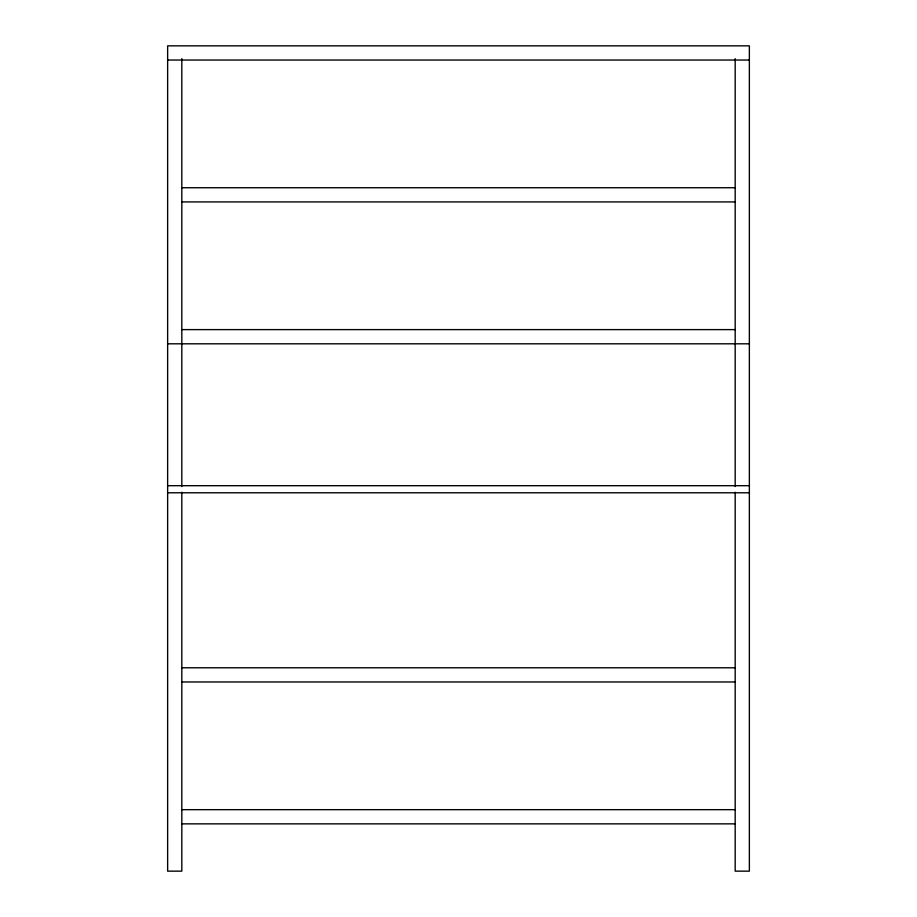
<?xml version="1.0" encoding="UTF-8"?>
<svg xmlns="http://www.w3.org/2000/svg" width="917" height="917" viewBox="0 0 917 917"><rect width="100%" height="100%" fill="white"/><g stroke="black" fill="none" stroke-linecap="round" stroke-linejoin="round"><path stroke-width="1.38" d="M167.639 60.041L749.361 60.041M181.818 187.733L735.182 187.733M181.818 201.923L735.182 201.923M181.818 329.616L735.182 329.616M167.639 343.806L749.361 343.806M167.639 485.689L749.361 485.689M167.639 492.784L749.361 492.784M181.818 667.782L735.182 667.782M181.818 681.973L735.182 681.973M181.818 809.665L735.182 809.665M181.818 823.856L735.182 823.856M735.182 58.619L735.182 486.526M735.182 492.234L735.182 871.15L749.361 871.15L749.361 45.85L167.639 45.85L167.639 871.15L181.818 871.15L181.818 492.234M181.818 58.619L181.818 486.526"/></g></svg>
